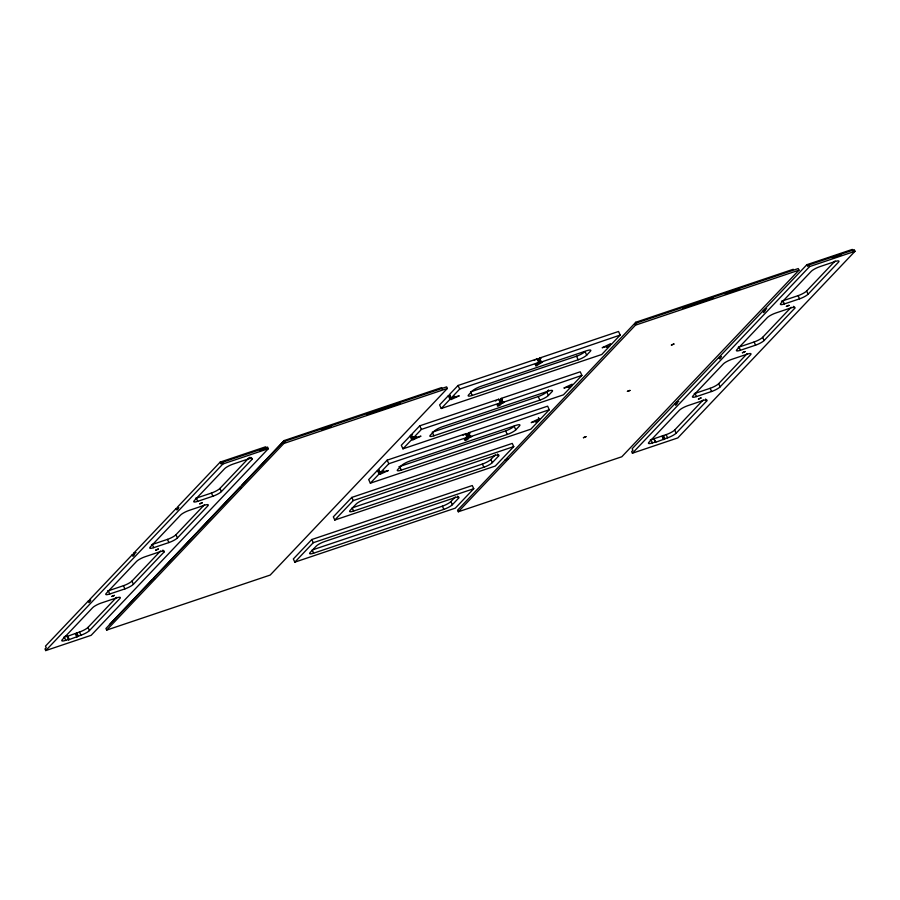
<?xml version="1.0" encoding="UTF-8"?>
<svg xmlns="http://www.w3.org/2000/svg" width="900" height="900" viewBox="0 0 900 900"><rect width="100%" height="100%" fill="white"/><g stroke="black" fill="none" stroke-linecap="round" stroke-linejoin="round"><path stroke-width="1.35" d="M66.971 636.244C70.571 646.144 68.828 631.631 64.328 637.133A7.166 1.485 -24.8 0 1 63.551 637.38M703.204 399.938L674.663 430.009A7.166 1.485 -24.8 0 1 666.146 434.632L651.004 439.729A7.166 1.485 -24.8 0 1 650.239 439.976M653.659 438.84L655.627 442.012L652.477 442.912A7.166 1.485 -24.8 0 1 648.877 442.361L679.331 410.287A7.166 1.485 -24.8 0 1 687.847 405.652L702.99 400.556A7.166 1.485 -24.8 0 1 706.579 401.119L705.6 398.993M90.844 600.21L88.245 601.076L45.495 646.11L46.226 647.707L45 649.001L45.731 650.587L91.159 635.31L268.324 448.695L267.581 447.109L222.165 462.386L220.939 463.68L220.196 462.094L265.624 446.805M134.831 553.882L132.233 554.749L89.483 599.783L90.214 601.38L88.987 602.674L88.245 601.076M132.233 554.749L132.964 556.346L134.201 555.041L133.459 553.455L176.22 508.421L178.808 507.544M220.196 462.094L177.446 507.127L178.178 508.714L176.951 510.007L176.22 508.421M45.731 650.587L222.896 463.984L268.324 448.695M67.421 636.311L79.47 632.036A7.166 1.485 -24.8 0 0 87.986 627.413L116.528 597.341M68.591 639.821L80.933 635.22A7.166 1.485 -24.8 0 0 89.449 630.585L119.903 598.511A7.166 1.485 -24.8 0 0 116.314 597.96L101.171 603.056A7.166 1.485 -24.8 0 0 92.655 607.68L62.201 639.765A7.166 1.485 -24.8 0 0 65.801 640.316L68.951 639.36M107.539 591.041A7.166 1.485 -24.8 0 0 108.315 590.805L123.446 585.709A7.166 1.485 -24.8 0 0 131.963 581.074L160.515 551.014M151.526 544.714A7.166 1.485 -24.8 0 0 152.291 544.477L167.434 539.381A7.166 1.485 -24.8 0 0 175.95 534.746L204.502 504.675M195.514 498.386A7.166 1.485 -24.8 0 0 196.279 498.139L211.421 493.054A7.166 1.485 -24.8 0 0 219.938 488.419L249.435 457.346M163.89 552.184A7.166 1.485 -24.8 0 0 160.29 551.632L145.148 556.729A7.166 1.485 -24.8 0 0 136.631 561.352L106.189 593.426A7.166 1.485 -24.8 0 0 109.778 593.989L124.92 588.893A7.166 1.485 -24.8 0 0 133.436 584.258L163.89 552.184L162.911 550.069M177.424 537.93L207.866 505.856A7.166 1.485 -24.8 0 0 204.278 505.305L189.135 510.401A7.166 1.485 -24.8 0 0 180.619 515.025L150.165 547.099A7.166 1.485 -24.8 0 0 153.765 547.65L168.907 542.565A7.166 1.485 -24.8 0 0 177.424 537.93L175.95 534.746M251.854 459.529A7.166 1.485 -24.8 0 0 248.265 458.978L233.123 464.062A7.166 1.485 -24.8 0 0 224.606 468.697L194.153 500.771A7.166 1.485 -24.8 0 0 197.752 501.322L212.884 496.226A7.166 1.485 -24.8 0 0 221.4 491.603L251.854 459.529L250.875 457.402M109.462 624.589L152.213 579.555L154.868 578.666M153.45 578.261L196.2 533.227M197.426 531.934L240.188 486.9L240.919 488.486M241.414 485.606L284.164 440.572L441.63 387.585L442.361 389.183M283.106 441.877L105.941 628.492L106.672 630.09L270.191 575.066L447.356 388.451L446.614 386.865L283.106 441.877L283.838 443.475L106.672 630.09M311.794 539.528L293.344 558.967L294.817 562.151L455.299 508.151L473.749 488.711L472.286 485.539L311.794 539.528L313.267 542.711L294.817 562.151M351.787 497.419L333.326 516.859L334.8 520.031L495.281 466.043L513.743 446.603L512.269 443.419L351.787 497.419L353.25 500.591L334.8 520.031M539.572 419.974L536.119 421.853L535.489 421.931L536.164 421.121L531.202 422.618L538.841 418.815L539.73 418.646L539.044 419.445L540.562 418.939L549.293 409.736L547.639 406.159L468.608 432.754L467.989 433.395L469.654 436.973L471.791 436.399L468.877 437.782C468.675 439.718 461.565 442.418 466.459 438.604L464.321 439.189L467.843 437.141L466.189 433.564L387.157 460.159L378.416 469.361L380.07 472.939L383.771 470.993L383.479 471.791L388.361 470.498L379.991 474.311L380.61 473.468L378.945 469.89L377.438 470.396L368.696 479.599L370.35 483.176L530.842 429.176L539.572 419.974L538.47 417.589M410.04 436.05L401.31 445.252L402.964 448.83L563.445 394.83L572.175 385.639L568.485 387.585L568.778 386.775L563.895 388.069L571.444 384.469L572.332 384.3L571.646 385.11L573.165 384.593L581.895 375.401L580.241 371.812L501.21 398.407L500.603 399.06L502.256 402.637L504.394 402.053L501.48 403.447C501.277 405.382 494.168 408.082 499.061 404.257L496.912 404.775L500.445 402.806L498.791 399.218L419.76 425.812L411.019 435.015L412.684 438.593L416.374 436.646L416.081 437.445L420.964 436.162L412.594 439.965L413.213 439.121L411.559 435.544L410.04 436.05L411.694 439.627L402.964 448.83M448.335 395.719L439.594 404.921L441.248 408.499L601.74 354.499L610.47 345.296L606.78 347.243L607.061 346.444L602.179 347.738L609.739 344.137L610.627 343.957L609.941 344.767L611.46 344.261L620.19 335.059L618.536 331.481L539.505 358.076L538.886 358.718L540.551 362.295L542.689 361.777L536.377 365.816L535.579 365.827L537.356 363.926L535.275 364.343L538.74 362.464L537.086 358.886L458.055 385.481L449.314 394.684L450.968 398.261L454.669 396.315L454.376 397.114L459.259 395.82L450.889 399.634L451.496 398.79L449.843 395.213L448.335 395.719L449.989 399.296L441.248 408.499M410.94 436.196L411.559 435.544M449.843 395.213L449.561 396.011M370.35 483.176L379.091 473.974L380.61 473.468M380.07 472.939L388.811 463.736L467.843 437.141M412.684 438.593L421.414 429.39L500.445 402.806M450.968 398.261L459.709 389.059L538.74 362.464M466.189 433.564L465.57 434.216L467.224 437.794M498.173 399.87L498.791 399.218M536.467 359.539L537.086 358.886M469.654 436.973L549.293 409.736M502.256 402.637L581.895 375.401M540.551 362.295L620.19 335.059M433.901 435.78A7.166 1.485 -24.8 0 1 430.301 435.218L434.002 431.336A7.166 1.485 -24.8 0 1 442.519 426.701L548.494 391.05A7.166 1.485 -24.8 0 1 552.094 391.601L548.404 395.483A7.166 1.485 -24.8 0 1 539.887 400.118L433.901 435.78L432.248 432.191L538.234 396.54A7.166 1.485 -24.8 0 0 546.75 391.905L548.595 389.959M515.801 429.829L519.491 425.936A7.166 1.485 -24.8 0 0 515.891 425.385L409.905 461.048A7.166 1.485 -24.8 0 0 401.389 465.671L397.699 469.564A7.166 1.485 -24.8 0 0 401.299 470.115L507.274 434.464A7.166 1.485 -24.8 0 0 515.801 429.829L514.136 426.251A7.166 1.485 -24.8 0 1 505.62 430.875L399.645 466.537A7.166 1.485 -24.8 0 1 398.88 466.785M586.688 355.151L590.389 351.259A7.166 1.485 -24.8 0 0 586.789 350.707L480.803 386.37A7.166 1.485 -24.8 0 0 472.286 390.994L468.596 394.886A7.166 1.485 -24.8 0 0 472.196 395.438L578.171 359.786A7.166 1.485 -24.8 0 0 586.688 355.151L585.034 351.574A7.166 1.485 -24.8 0 1 576.518 356.197L470.543 391.86L472.196 395.438M457.537 496.125L458.516 498.251L452.363 504.731A7.166 1.485 -24.8 0 1 443.846 509.366L313.65 553.174L312.176 549.99L442.384 506.183A7.166 1.485 -24.8 0 0 450.9 501.548L455.287 496.924M497.52 454.016L498.499 456.131L492.356 462.611A7.166 1.485 -24.8 0 1 483.84 467.246L353.632 511.054L352.159 507.87L482.366 464.062A7.166 1.485 -24.8 0 0 490.882 459.428L495.281 454.804M793.249 269.28L635.794 322.256L457.571 510.188L458.303 511.774L621.81 456.761L798.986 270.146L798.244 268.549L634.736 323.572L635.467 325.159L458.303 511.774M677.52 402.806L674.933 403.684L632.171 448.718L632.914 450.304L631.676 451.598L632.419 453.195L677.835 437.906L855 251.291L854.269 249.705L808.841 264.983L807.615 266.287L806.884 264.69L852.3 249.412L853.031 250.999M674.933 403.684L675.664 405.27L676.89 403.976L676.159 402.379L718.909 357.345L721.508 356.479M765.495 310.151L762.896 311.017L720.146 356.051L720.877 357.649L719.651 358.942L718.909 357.345M762.896 311.017L763.627 312.615L764.865 311.31L764.123 309.724L806.884 264.69M632.419 453.195L809.584 266.58L855 251.291M655.268 442.418L667.62 437.816A7.166 1.485 -24.8 0 0 676.136 433.192L706.579 401.119M694.215 393.649A7.166 1.485 -24.8 0 0 694.991 393.401L710.134 388.305A7.166 1.485 -24.8 0 0 718.65 383.681L747.191 353.61M738.202 347.31A7.166 1.485 -24.8 0 0 738.967 347.074L754.11 341.978A7.166 1.485 -24.8 0 0 762.626 337.343L791.179 307.282M781.47 301.185A7.166 1.485 -24.8 0 0 782.955 300.746L798.097 295.65A7.166 1.485 -24.8 0 0 806.614 291.015L835.155 260.944M720.113 386.865L750.566 354.78A7.166 1.485 -24.8 0 0 746.966 354.229L731.835 359.325A7.166 1.485 -24.8 0 0 723.319 363.96L692.865 396.034A7.166 1.485 -24.8 0 0 696.454 396.585L711.596 391.489A7.166 1.485 -24.8 0 0 720.113 386.865L718.65 383.681M794.554 308.452A7.166 1.485 -24.8 0 0 790.954 307.901L775.811 312.998A7.166 1.485 -24.8 0 0 767.295 317.621L736.852 349.695A7.166 1.485 -24.8 0 0 740.441 350.257L755.584 345.161A7.166 1.485 -24.8 0 0 764.1 340.526L794.554 308.452L793.575 306.338M808.087 294.199L838.53 262.125A7.166 1.485 -24.8 0 0 834.941 261.574L819.799 266.67A7.166 1.485 -24.8 0 0 811.283 271.294L780.829 303.368A7.166 1.485 -24.8 0 0 784.429 303.93L799.571 298.834A7.166 1.485 -24.8 0 0 808.087 294.199L806.614 291.015M495.461 400.984L496.406 400.478M540.416 358.673L541.035 358.132L538.886 358.718M463.05 435.195L464.062 434.723M469.519 433.35L470.137 432.81L467.989 433.395M534.173 360.382L534.96 360.045M501.863 399.139L499.826 399.87L501.48 403.447M220.939 463.68L223.526 462.814M259.864 450.585L266.355 448.402M321.952 429.694L331.211 426.577M366.941 414.562L400.016 403.425M682.841 308.261L713.273 298.024M725.186 294.019L739.744 289.125M832.275 257.985L841.354 254.925M283.838 443.475L447.356 388.451M635.467 325.159L798.986 270.146M449.989 399.296L451.496 398.79M764.123 309.724L766.721 308.846M500.603 399.06L502.11 398.543M411.019 435.015L412.537 434.509M411.694 439.627L413.213 439.121M133.459 553.455L136.058 552.577M353.25 500.591L513.743 446.603M505.08 459.945L507.724 459.056M676.159 402.379L678.758 401.512M313.267 542.711L473.749 488.711M808.841 264.983L809.584 266.58M798.097 295.65L799.571 298.834M782.955 300.746L784.429 303.93M762.626 337.343L764.1 340.526M754.11 341.978L755.584 345.161M738.967 347.074L740.441 350.257M710.134 388.305L711.596 391.489M694.991 393.401L696.454 396.585M635.794 322.256L636.536 323.843M674.663 430.009L676.136 433.192M666.146 434.632L667.62 437.816M663.491 435.532L664.965 438.705M662.434 436.106L663.896 439.29M662.119 436.433L663.592 439.616M654.109 438.907L655.571 442.091M651.004 439.729L652.477 442.912M576.518 356.197L578.171 359.786M539.505 358.076L541.159 361.654M541.294 362.599L539.64 359.021L538.121 359.527L539.775 363.105M546.75 391.905L548.404 395.483M538.234 396.54L539.887 400.118M501.21 398.407L502.864 401.985M501.345 399.353L502.999 402.941M505.62 430.875L507.274 434.464M458.055 385.481L459.709 389.059M490.882 459.428L492.356 462.611M468.608 432.754L470.261 436.331M470.396 437.276L468.743 433.699L467.224 434.205L468.877 437.782M482.366 464.062L483.84 467.246M419.76 425.812L421.414 429.39M450.9 501.548L452.363 504.731M413.381 436.748L414.484 439.132M442.384 506.183L443.846 509.366M399.645 466.537L401.299 470.115M387.157 460.159L388.811 463.736M377.438 470.396L379.091 473.974M284.164 440.572L284.906 442.159M222.165 462.386L222.896 463.984M219.938 488.419L221.4 491.603M211.421 493.054L212.884 496.226M196.279 498.139L197.752 501.322M167.434 539.381L168.907 542.565M152.291 544.477L153.765 547.65M131.963 581.074L133.436 584.258M123.446 585.709L124.92 588.893M108.315 590.805L109.778 593.989M87.986 627.413L89.449 630.585M79.47 632.036L80.933 635.22M76.815 632.925L78.289 636.109M75.758 633.51L77.22 636.694M75.442 633.836L76.916 637.009M64.328 637.133L65.801 640.316M313.65 553.174A7.166 1.485 -24.8 0 1 310.05 552.623L316.204 546.142A7.166 1.485 -24.8 0 1 324.72 541.507L454.928 497.7A7.166 1.485 -24.8 0 1 458.516 498.251M353.632 511.054A7.166 1.485 -24.8 0 1 350.032 510.502L356.186 504.022A7.166 1.485 -24.8 0 1 364.702 499.387L494.91 455.58A7.166 1.485 -24.8 0 1 498.499 456.131M111.769 596.464L114.356 595.418L111.769 596.464M155.745 550.136L158.321 549.034L155.745 550.136M199.732 503.809L202.32 502.751L199.732 503.809M698.445 399.06L701.021 397.957L698.445 399.06M742.433 352.733L744.998 351.63L742.433 352.733M786.409 306.405L788.996 305.348L786.409 306.405M583.447 437.692L585.956 436.68L583.447 437.692M627.435 391.365L629.944 390.431L627.435 391.365M671.411 345.037L673.92 344.014L671.411 345.037"/></g></svg>
